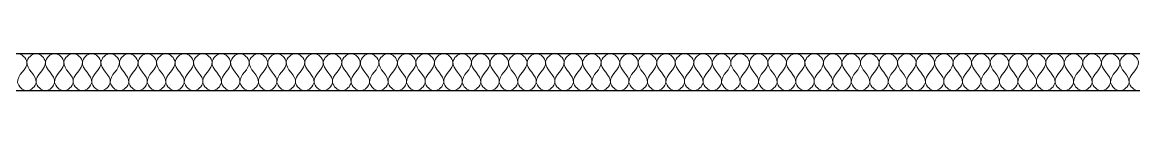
# Model space of a CAD drawing. Header units: metres. Extents: x 125 to 1179, y 511 to 749.
# Drawn here: x 158.39 to 191.77, y 604.8 to 605.92 of the extents above; entities that cross this region are included whole.
import ezdxf

# ---------------------------------------------------------------- set-up
doc = ezdxf.new("R2010")
doc.units = ezdxf.units.M
doc.layers.add('Text18', color=8, linetype='Continuous', lineweight=18)

msp = doc.modelspace()

# ---------------------------------------------------------------- linework, layer by layer
for p, q in [((140.186, 605.919), (339.062, 605.919)), ((140.186, 604.796), (339.062, 604.796))]:
    msp.add_line(p, q)
at = {"layer": 'Text18', "color": 0, "ltscale": 0.5}
for points, knots in [([(157.977, 605.658), (157.994, 605.778), (158.255, 606.039), (158.753, 605.543), (158.032, 605.16), (158.409, 604.796), (158.534, 604.796)], [2.217326, 2.217326, 2.217326, 2.217326, 2.553667, 2.890008, 3.49416, 3.830501, 3.830501, 3.830501, 3.830501]), ([(158.534, 605.658), (158.55, 605.778), (158.812, 606.039), (159.309, 605.543), (158.588, 605.16), (158.965, 604.796), (159.09, 604.796)], [2.217326, 2.217326, 2.217326, 2.217326, 2.553667, 2.890008, 3.49416, 3.830501, 3.830501, 3.830501, 3.830501]), ([(159.09, 605.658), (159.107, 605.778), (159.368, 606.039), (159.865, 605.543), (159.145, 605.16), (159.522, 604.796), (159.646, 604.796)], [2.217326, 2.217326, 2.217326, 2.217326, 2.553667, 2.890008, 3.49416, 3.830501, 3.830501, 3.830501, 3.830501]), ([(159.646, 605.658), (159.663, 605.778), (159.924, 606.039), (160.422, 605.543), (159.701, 605.16), (160.078, 604.796), (160.203, 604.796)], [2.217326, 2.217326, 2.217326, 2.217326, 2.553667, 2.890008, 3.49416, 3.830501, 3.830501, 3.830501, 3.830501]), ([(160.203, 605.658), (160.219, 605.778), (160.481, 606.039), (160.978, 605.543), (160.257, 605.16), (160.634, 604.796), (160.759, 604.796)], [2.217326, 2.217326, 2.217326, 2.217326, 2.553667, 2.890008, 3.49416, 3.830501, 3.830501, 3.830501, 3.830501]), ([(160.759, 605.658), (160.776, 605.778), (161.037, 606.039), (161.534, 605.543), (160.814, 605.16), (161.191, 604.796), (161.315, 604.796)], [2.217326, 2.217326, 2.217326, 2.217326, 2.553667, 2.890008, 3.49416, 3.830501, 3.830501, 3.830501, 3.830501]), ([(161.315, 605.658), (161.332, 605.778), (161.593, 606.039), (162.091, 605.543), (161.37, 605.16), (161.747, 604.796), (161.872, 604.796)], [2.217326, 2.217326, 2.217326, 2.217326, 2.553667, 2.890008, 3.49416, 3.830501, 3.830501, 3.830501, 3.830501]), ([(161.872, 605.658), (161.888, 605.778), (162.15, 606.039), (162.647, 605.543), (161.926, 605.16), (162.303, 604.796), (162.428, 604.796)], [2.217326, 2.217326, 2.217326, 2.217326, 2.553667, 2.890008, 3.49416, 3.830501, 3.830501, 3.830501, 3.830501]), ([(162.428, 605.658), (162.445, 605.778), (162.706, 606.039), (163.203, 605.543), (162.483, 605.16), (162.86, 604.796), (162.984, 604.796)], [2.217326, 2.217326, 2.217326, 2.217326, 2.553667, 2.890008, 3.49416, 3.830501, 3.830501, 3.830501, 3.830501]), ([(162.984, 605.658), (163.001, 605.778), (163.262, 606.039), (163.76, 605.543), (163.039, 605.16), (163.416, 604.796), (163.541, 604.796)], [2.217326, 2.217326, 2.217326, 2.217326, 2.553667, 2.890008, 3.49416, 3.830501, 3.830501, 3.830501, 3.830501]), ([(163.541, 605.658), (163.557, 605.778), (163.819, 606.039), (164.316, 605.543), (163.595, 605.16), (163.972, 604.796), (164.097, 604.796)], [2.217326, 2.217326, 2.217326, 2.217326, 2.553667, 2.890008, 3.49416, 3.830501, 3.830501, 3.830501, 3.830501]), ([(164.097, 605.658), (164.114, 605.778), (164.375, 606.039), (164.872, 605.543), (164.152, 605.16), (164.529, 604.796), (164.653, 604.796)], [2.217326, 2.217326, 2.217326, 2.217326, 2.553667, 2.890008, 3.49416, 3.830501, 3.830501, 3.830501, 3.830501]), ([(164.653, 605.658), (164.67, 605.778), (164.931, 606.039), (165.429, 605.543), (164.708, 605.16), (165.085, 604.796), (165.21, 604.796)], [2.217326, 2.217326, 2.217326, 2.217326, 2.553667, 2.890008, 3.49416, 3.830501, 3.830501, 3.830501, 3.830501]), ([(165.21, 605.658), (165.226, 605.778), (165.488, 606.039), (165.985, 605.543), (165.264, 605.16), (165.641, 604.796), (165.766, 604.796)], [2.217326, 2.217326, 2.217326, 2.217326, 2.553667, 2.890008, 3.49416, 3.830501, 3.830501, 3.830501, 3.830501]), ([(165.766, 605.658), (165.783, 605.778), (166.044, 606.039), (166.541, 605.543), (165.821, 605.16), (166.198, 604.796), (166.322, 604.796)], [2.217326, 2.217326, 2.217326, 2.217326, 2.553667, 2.890008, 3.49416, 3.830501, 3.830501, 3.830501, 3.830501]), ([(166.322, 605.658), (166.339, 605.778), (166.6, 606.039), (167.098, 605.543), (166.377, 605.16), (166.754, 604.796), (166.879, 604.796)], [2.217326, 2.217326, 2.217326, 2.217326, 2.553667, 2.890008, 3.49416, 3.830501, 3.830501, 3.830501, 3.830501]), ([(166.879, 605.658), (166.895, 605.778), (167.157, 606.039), (167.654, 605.543), (166.933, 605.16), (167.31, 604.796), (167.435, 604.796)], [2.217326, 2.217326, 2.217326, 2.217326, 2.553667, 2.890008, 3.49416, 3.830501, 3.830501, 3.830501, 3.830501]), ([(167.435, 605.658), (167.452, 605.778), (167.713, 606.039), (168.21, 605.543), (167.49, 605.16), (167.867, 604.796), (167.991, 604.796)], [2.217326, 2.217326, 2.217326, 2.217326, 2.553667, 2.890008, 3.49416, 3.830501, 3.830501, 3.830501, 3.830501]), ([(167.991, 605.658), (168.008, 605.778), (168.269, 606.039), (168.767, 605.543), (168.046, 605.16), (168.423, 604.796), (168.548, 604.796)], [2.217326, 2.217326, 2.217326, 2.217326, 2.553667, 2.890008, 3.49416, 3.830501, 3.830501, 3.830501, 3.830501]), ([(168.548, 605.658), (168.564, 605.778), (168.826, 606.039), (169.323, 605.543), (168.602, 605.16), (168.979, 604.796), (169.104, 604.796)], [2.217326, 2.217326, 2.217326, 2.217326, 2.553667, 2.890008, 3.49416, 3.830501, 3.830501, 3.830501, 3.830501]), ([(169.104, 605.658), (169.12, 605.778), (169.382, 606.039), (169.879, 605.543), (169.159, 605.16), (169.535, 604.796), (169.66, 604.796)], [2.217326, 2.217326, 2.217326, 2.217326, 2.553667, 2.890008, 3.49416, 3.830501, 3.830501, 3.830501, 3.830501]), ([(169.66, 605.658), (169.677, 605.778), (169.938, 606.039), (170.436, 605.543), (169.715, 605.16), (170.092, 604.796), (170.216, 604.796)], [2.217326, 2.217326, 2.217326, 2.217326, 2.553667, 2.890008, 3.49416, 3.830501, 3.830501, 3.830501, 3.830501]), ([(170.216, 605.658), (170.233, 605.778), (170.494, 606.039), (170.992, 605.543), (170.271, 605.16), (170.648, 604.796), (170.773, 604.796)], [2.217326, 2.217326, 2.217326, 2.217326, 2.553667, 2.890008, 3.49416, 3.830501, 3.830501, 3.830501, 3.830501]), ([(170.773, 605.658), (170.789, 605.778), (171.051, 606.039), (171.548, 605.543), (170.828, 605.16), (171.204, 604.796), (171.329, 604.796)], [2.217326, 2.217326, 2.217326, 2.217326, 2.553667, 2.890008, 3.49416, 3.830501, 3.830501, 3.830501, 3.830501]), ([(171.329, 605.658), (171.346, 605.778), (171.607, 606.039), (172.105, 605.543), (171.384, 605.16), (171.761, 604.796), (171.885, 604.796)], [2.217326, 2.217326, 2.217326, 2.217326, 2.553667, 2.890008, 3.49416, 3.830501, 3.830501, 3.830501, 3.830501]), ([(171.885, 605.658), (171.902, 605.778), (172.163, 606.039), (172.661, 605.543), (171.94, 605.16), (172.317, 604.796), (172.442, 604.796)], [2.217326, 2.217326, 2.217326, 2.217326, 2.553667, 2.890008, 3.49416, 3.830501, 3.830501, 3.830501, 3.830501]), ([(172.442, 605.658), (172.458, 605.778), (172.72, 606.039), (173.217, 605.543), (172.497, 605.16), (172.873, 604.796), (172.998, 604.796)], [2.217326, 2.217326, 2.217326, 2.217326, 2.553667, 2.890008, 3.49416, 3.830501, 3.830501, 3.830501, 3.830501]), ([(172.998, 605.658), (173.015, 605.778), (173.276, 606.039), (173.774, 605.543), (173.053, 605.16), (173.43, 604.796), (173.554, 604.796)], [2.217326, 2.217326, 2.217326, 2.217326, 2.553667, 2.890008, 3.49416, 3.830501, 3.830501, 3.830501, 3.830501]), ([(173.554, 605.658), (173.571, 605.778), (173.832, 606.039), (174.33, 605.543), (173.609, 605.16), (173.986, 604.796), (174.111, 604.796)], [2.217326, 2.217326, 2.217326, 2.217326, 2.553667, 2.890008, 3.49416, 3.830501, 3.830501, 3.830501, 3.830501]), ([(174.111, 605.658), (174.127, 605.778), (174.389, 606.039), (174.886, 605.543), (174.165, 605.16), (174.542, 604.796), (174.667, 604.796)], [2.217326, 2.217326, 2.217326, 2.217326, 2.553667, 2.890008, 3.49416, 3.830501, 3.830501, 3.830501, 3.830501]), ([(174.667, 605.658), (174.684, 605.778), (174.945, 606.039), (175.442, 605.543), (174.722, 605.16), (175.099, 604.796), (175.223, 604.796)], [2.217326, 2.217326, 2.217326, 2.217326, 2.553667, 2.890008, 3.49416, 3.830501, 3.830501, 3.830501, 3.830501]), ([(175.223, 605.658), (175.24, 605.778), (175.501, 606.039), (175.999, 605.543), (175.278, 605.16), (175.655, 604.796), (175.78, 604.796)], [2.217326, 2.217326, 2.217326, 2.217326, 2.553667, 2.890008, 3.49416, 3.830501, 3.830501, 3.830501, 3.830501]), ([(175.78, 605.658), (175.796, 605.778), (176.058, 606.039), (176.555, 605.543), (175.834, 605.16), (176.211, 604.796), (176.336, 604.796)], [2.217326, 2.217326, 2.217326, 2.217326, 2.553667, 2.890008, 3.49416, 3.830501, 3.830501, 3.830501, 3.830501]), ([(176.336, 605.658), (176.353, 605.778), (176.614, 606.039), (177.111, 605.543), (176.391, 605.16), (176.768, 604.796), (176.892, 604.796)], [2.217326, 2.217326, 2.217326, 2.217326, 2.553667, 2.890008, 3.49416, 3.830501, 3.830501, 3.830501, 3.830501]), ([(176.892, 605.658), (176.909, 605.778), (177.17, 606.039), (177.668, 605.543), (176.947, 605.16), (177.324, 604.796), (177.449, 604.796)], [2.217326, 2.217326, 2.217326, 2.217326, 2.553667, 2.890008, 3.49416, 3.830501, 3.830501, 3.830501, 3.830501]), ([(177.449, 605.658), (177.465, 605.778), (177.727, 606.039), (178.224, 605.543), (177.503, 605.16), (177.88, 604.796), (178.005, 604.796)], [2.217326, 2.217326, 2.217326, 2.217326, 2.553667, 2.890008, 3.49416, 3.830501, 3.830501, 3.830501, 3.830501]), ([(178.005, 605.658), (178.022, 605.778), (178.283, 606.039), (178.78, 605.543), (178.06, 605.16), (178.437, 604.796), (178.561, 604.796)], [2.217326, 2.217326, 2.217326, 2.217326, 2.553667, 2.890008, 3.49416, 3.830501, 3.830501, 3.830501, 3.830501]), ([(178.561, 605.658), (178.578, 605.778), (178.839, 606.039), (179.337, 605.543), (178.616, 605.16), (178.993, 604.796), (179.118, 604.796)], [2.217326, 2.217326, 2.217326, 2.217326, 2.553667, 2.890008, 3.49416, 3.830501, 3.830501, 3.830501, 3.830501]), ([(179.118, 605.658), (179.134, 605.778), (179.396, 606.039), (179.893, 605.543), (179.172, 605.16), (179.549, 604.796), (179.674, 604.796)], [2.217326, 2.217326, 2.217326, 2.217326, 2.553667, 2.890008, 3.49416, 3.830501, 3.830501, 3.830501, 3.830501]), ([(179.674, 605.658), (179.691, 605.778), (179.952, 606.039), (180.449, 605.543), (179.729, 605.16), (180.106, 604.796), (180.23, 604.796)], [2.217326, 2.217326, 2.217326, 2.217326, 2.553667, 2.890008, 3.49416, 3.830501, 3.830501, 3.830501, 3.830501]), ([(180.23, 605.658), (180.247, 605.778), (180.508, 606.039), (181.006, 605.543), (180.285, 605.16), (180.662, 604.796), (180.787, 604.796)], [2.217326, 2.217326, 2.217326, 2.217326, 2.553667, 2.890008, 3.49416, 3.830501, 3.830501, 3.830501, 3.830501]), ([(180.787, 605.658), (180.803, 605.778), (181.065, 606.039), (181.562, 605.543), (180.841, 605.16), (181.218, 604.796), (181.343, 604.796)], [2.217326, 2.217326, 2.217326, 2.217326, 2.553667, 2.890008, 3.49416, 3.830501, 3.830501, 3.830501, 3.830501]), ([(181.343, 605.658), (181.36, 605.778), (181.621, 606.039), (182.118, 605.543), (181.398, 605.16), (181.775, 604.796), (181.899, 604.796)], [2.217326, 2.217326, 2.217326, 2.217326, 2.553667, 2.890008, 3.49416, 3.830501, 3.830501, 3.830501, 3.830501]), ([(181.899, 605.658), (181.916, 605.778), (182.177, 606.039), (182.675, 605.543), (181.954, 605.16), (182.331, 604.796), (182.456, 604.796)], [2.217326, 2.217326, 2.217326, 2.217326, 2.553667, 2.890008, 3.49416, 3.830501, 3.830501, 3.830501, 3.830501]), ([(182.456, 605.658), (182.472, 605.778), (182.734, 606.039), (183.231, 605.543), (182.51, 605.16), (182.887, 604.796), (183.012, 604.796)], [2.217326, 2.217326, 2.217326, 2.217326, 2.553667, 2.890008, 3.49416, 3.830501, 3.830501, 3.830501, 3.830501]), ([(183.012, 605.658), (183.029, 605.778), (183.29, 606.039), (183.787, 605.543), (183.067, 605.16), (183.444, 604.796), (183.568, 604.796)], [2.217326, 2.217326, 2.217326, 2.217326, 2.553667, 2.890008, 3.49416, 3.830501, 3.830501, 3.830501, 3.830501]), ([(183.568, 605.658), (183.585, 605.778), (183.846, 606.039), (184.344, 605.543), (183.623, 605.16), (184, 604.796), (184.125, 604.796)], [2.217326, 2.217326, 2.217326, 2.217326, 2.553667, 2.890008, 3.49416, 3.830501, 3.830501, 3.830501, 3.830501]), ([(184.125, 605.658), (184.141, 605.778), (184.403, 606.039), (184.9, 605.543), (184.179, 605.16), (184.556, 604.796), (184.681, 604.796)], [2.217326, 2.217326, 2.217326, 2.217326, 2.553667, 2.890008, 3.49416, 3.830501, 3.830501, 3.830501, 3.830501]), ([(184.681, 605.658), (184.698, 605.778), (184.959, 606.039), (185.456, 605.543), (184.736, 605.16), (185.113, 604.796), (185.237, 604.796)], [2.217326, 2.217326, 2.217326, 2.217326, 2.553667, 2.890008, 3.49416, 3.830501, 3.830501, 3.830501, 3.830501]), ([(185.237, 605.658), (185.254, 605.778), (185.515, 606.039), (186.013, 605.543), (185.292, 605.16), (185.669, 604.796), (185.794, 604.796)], [2.217326, 2.217326, 2.217326, 2.217326, 2.553667, 2.890008, 3.49416, 3.830501, 3.830501, 3.830501, 3.830501]), ([(185.794, 605.658), (185.81, 605.778), (186.072, 606.039), (186.569, 605.543), (185.848, 605.16), (186.225, 604.796), (186.35, 604.796)], [2.217326, 2.217326, 2.217326, 2.217326, 2.553667, 2.890008, 3.49416, 3.830501, 3.830501, 3.830501, 3.830501]), ([(186.35, 605.658), (186.366, 605.778), (186.628, 606.039), (187.125, 605.543), (186.405, 605.16), (186.782, 604.796), (186.906, 604.796)], [2.217326, 2.217326, 2.217326, 2.217326, 2.553667, 2.890008, 3.49416, 3.830501, 3.830501, 3.830501, 3.830501]), ([(186.906, 605.658), (186.923, 605.778), (187.184, 606.039), (187.682, 605.543), (186.961, 605.16), (187.338, 604.796), (187.462, 604.796)], [2.217326, 2.217326, 2.217326, 2.217326, 2.553667, 2.890008, 3.49416, 3.830501, 3.830501, 3.830501, 3.830501]), ([(187.462, 605.658), (187.479, 605.778), (187.74, 606.039), (188.238, 605.543), (187.517, 605.16), (187.894, 604.796), (188.019, 604.796)], [2.217326, 2.217326, 2.217326, 2.217326, 2.553667, 2.890008, 3.49416, 3.830501, 3.830501, 3.830501, 3.830501]), ([(188.019, 605.658), (188.035, 605.778), (188.297, 606.039), (188.794, 605.543), (188.074, 605.16), (188.45, 604.796), (188.575, 604.796)], [2.217326, 2.217326, 2.217326, 2.217326, 2.553667, 2.890008, 3.49416, 3.830501, 3.830501, 3.830501, 3.830501]), ([(188.575, 605.658), (188.592, 605.778), (188.853, 606.039), (189.351, 605.543), (188.63, 605.16), (189.007, 604.796), (189.131, 604.796)], [2.217326, 2.217326, 2.217326, 2.217326, 2.553667, 2.890008, 3.49416, 3.830501, 3.830501, 3.830501, 3.830501]), ([(189.131, 605.658), (189.148, 605.778), (189.409, 606.039), (189.907, 605.543), (189.186, 605.16), (189.563, 604.796), (189.688, 604.796)], [2.217326, 2.217326, 2.217326, 2.217326, 2.553667, 2.890008, 3.49416, 3.830501, 3.830501, 3.830501, 3.830501]), ([(189.688, 605.658), (189.704, 605.778), (189.966, 606.039), (190.463, 605.543), (189.743, 605.16), (190.119, 604.796), (190.244, 604.796)], [2.217326, 2.217326, 2.217326, 2.217326, 2.553667, 2.890008, 3.49416, 3.830501, 3.830501, 3.830501, 3.830501]), ([(190.244, 605.658), (190.261, 605.778), (190.522, 606.039), (191.02, 605.543), (190.299, 605.16), (190.676, 604.796), (190.8, 604.796)], [2.217326, 2.217326, 2.217326, 2.217326, 2.553667, 2.890008, 3.49416, 3.830501, 3.830501, 3.830501, 3.830501]), ([(190.8, 605.658), (190.817, 605.778), (191.078, 606.039), (191.576, 605.543), (190.855, 605.16), (191.232, 604.796), (191.357, 604.796)], [2.217326, 2.217326, 2.217326, 2.217326, 2.553667, 2.890008, 3.49416, 3.830501, 3.830501, 3.830501, 3.830501]), ([(191.357, 605.658), (191.373, 605.778), (191.635, 606.039), (192.132, 605.543), (191.411, 605.16), (191.788, 604.796), (191.913, 604.796)], [2.217326, 2.217326, 2.217326, 2.217326, 2.553667, 2.890008, 3.49416, 3.830501, 3.830501, 3.830501, 3.830501]), ([(158.534, 604.796), (158.664, 604.797), (159.03, 605.159), (158.504, 605.442), (158.534, 605.658)], [1.2768335, 1.2768335, 1.2768335, 1.2768335, 1.6131741, 2.2173264, 2.2173264, 2.2173264, 2.2173264]), ([(159.09, 604.796), (159.221, 604.797), (159.586, 605.159), (159.06, 605.442), (159.09, 605.658)], [1.2768335, 1.2768335, 1.2768335, 1.2768335, 1.6131741, 2.2173264, 2.2173264, 2.2173264, 2.2173264]), ([(159.646, 604.796), (159.777, 604.797), (160.143, 605.159), (159.616, 605.442), (159.646, 605.658)], [1.2768335, 1.2768335, 1.2768335, 1.2768335, 1.6131741, 2.2173264, 2.2173264, 2.2173264, 2.2173264]), ([(160.203, 604.796), (160.333, 604.797), (160.699, 605.159), (160.173, 605.442), (160.203, 605.658)], [1.2768335, 1.2768335, 1.2768335, 1.2768335, 1.6131741, 2.2173264, 2.2173264, 2.2173264, 2.2173264]), ([(160.759, 604.796), (160.89, 604.797), (161.255, 605.159), (160.729, 605.442), (160.759, 605.658)], [1.2768335, 1.2768335, 1.2768335, 1.2768335, 1.6131741, 2.2173264, 2.2173264, 2.2173264, 2.2173264]), ([(161.315, 604.796), (161.446, 604.797), (161.812, 605.159), (161.285, 605.442), (161.315, 605.658)], [1.2768335, 1.2768335, 1.2768335, 1.2768335, 1.6131741, 2.2173264, 2.2173264, 2.2173264, 2.2173264]), ([(161.872, 604.796), (162.002, 604.797), (162.368, 605.159), (161.842, 605.442), (161.872, 605.658)], [1.2768335, 1.2768335, 1.2768335, 1.2768335, 1.6131741, 2.2173264, 2.2173264, 2.2173264, 2.2173264]), ([(162.428, 604.796), (162.559, 604.797), (162.924, 605.159), (162.398, 605.442), (162.428, 605.658)], [1.2768335, 1.2768335, 1.2768335, 1.2768335, 1.6131741, 2.2173264, 2.2173264, 2.2173264, 2.2173264]), ([(162.984, 604.796), (163.115, 604.797), (163.481, 605.159), (162.954, 605.442), (162.984, 605.658)], [1.2768335, 1.2768335, 1.2768335, 1.2768335, 1.6131741, 2.2173264, 2.2173264, 2.2173264, 2.2173264]), ([(163.541, 604.796), (163.671, 604.797), (164.037, 605.159), (163.511, 605.442), (163.541, 605.658)], [1.2768335, 1.2768335, 1.2768335, 1.2768335, 1.6131741, 2.2173264, 2.2173264, 2.2173264, 2.2173264]), ([(164.097, 604.796), (164.228, 604.797), (164.593, 605.159), (164.067, 605.442), (164.097, 605.658)], [1.2768335, 1.2768335, 1.2768335, 1.2768335, 1.6131741, 2.2173264, 2.2173264, 2.2173264, 2.2173264]), ([(164.653, 604.796), (164.784, 604.797), (165.15, 605.159), (164.623, 605.442), (164.653, 605.658)], [1.2768335, 1.2768335, 1.2768335, 1.2768335, 1.6131741, 2.2173264, 2.2173264, 2.2173264, 2.2173264]), ([(165.21, 604.796), (165.34, 604.797), (165.706, 605.159), (165.18, 605.442), (165.21, 605.658)], [1.2768335, 1.2768335, 1.2768335, 1.2768335, 1.6131741, 2.2173264, 2.2173264, 2.2173264, 2.2173264]), ([(165.766, 604.796), (165.897, 604.797), (166.262, 605.159), (165.736, 605.442), (165.766, 605.658)], [1.2768335, 1.2768335, 1.2768335, 1.2768335, 1.6131741, 2.2173264, 2.2173264, 2.2173264, 2.2173264]), ([(166.322, 604.796), (166.453, 604.797), (166.819, 605.159), (166.292, 605.442), (166.322, 605.658)], [1.2768335, 1.2768335, 1.2768335, 1.2768335, 1.6131741, 2.2173264, 2.2173264, 2.2173264, 2.2173264]), ([(166.879, 604.796), (167.009, 604.797), (167.375, 605.159), (166.849, 605.442), (166.879, 605.658)], [1.2768335, 1.2768335, 1.2768335, 1.2768335, 1.6131741, 2.2173264, 2.2173264, 2.2173264, 2.2173264]), ([(167.435, 604.796), (167.566, 604.797), (167.931, 605.159), (167.405, 605.442), (167.435, 605.658)], [1.2768335, 1.2768335, 1.2768335, 1.2768335, 1.6131741, 2.2173264, 2.2173264, 2.2173264, 2.2173264]), ([(167.991, 604.796), (168.122, 604.797), (168.488, 605.159), (167.961, 605.442), (167.991, 605.658)], [1.2768335, 1.2768335, 1.2768335, 1.2768335, 1.6131741, 2.2173264, 2.2173264, 2.2173264, 2.2173264]), ([(168.548, 604.796), (168.678, 604.797), (169.044, 605.159), (168.518, 605.442), (168.548, 605.658)], [1.2768335, 1.2768335, 1.2768335, 1.2768335, 1.6131741, 2.2173264, 2.2173264, 2.2173264, 2.2173264]), ([(169.104, 604.796), (169.235, 604.797), (169.6, 605.159), (169.074, 605.442), (169.104, 605.658)], [1.2768335, 1.2768335, 1.2768335, 1.2768335, 1.6131741, 2.2173264, 2.2173264, 2.2173264, 2.2173264]), ([(169.66, 604.796), (169.791, 604.797), (170.156, 605.159), (169.63, 605.442), (169.66, 605.658)], [1.2768335, 1.2768335, 1.2768335, 1.2768335, 1.6131741, 2.2173264, 2.2173264, 2.2173264, 2.2173264]), ([(170.216, 604.796), (170.347, 604.797), (170.713, 605.159), (170.187, 605.442), (170.216, 605.658)], [1.2768335, 1.2768335, 1.2768335, 1.2768335, 1.6131741, 2.2173264, 2.2173264, 2.2173264, 2.2173264]), ([(170.773, 604.796), (170.904, 604.797), (171.269, 605.159), (170.743, 605.442), (170.773, 605.658)], [1.2768335, 1.2768335, 1.2768335, 1.2768335, 1.6131741, 2.2173264, 2.2173264, 2.2173264, 2.2173264]), ([(171.329, 604.796), (171.46, 604.797), (171.825, 605.159), (171.299, 605.442), (171.329, 605.658)], [1.2768335, 1.2768335, 1.2768335, 1.2768335, 1.6131741, 2.2173264, 2.2173264, 2.2173264, 2.2173264]), ([(171.885, 604.796), (172.016, 604.797), (172.382, 605.159), (171.856, 605.442), (171.885, 605.658)], [1.2768335, 1.2768335, 1.2768335, 1.2768335, 1.6131741, 2.2173264, 2.2173264, 2.2173264, 2.2173264]), ([(172.442, 604.796), (172.573, 604.797), (172.938, 605.159), (172.412, 605.442), (172.442, 605.658)], [1.2768335, 1.2768335, 1.2768335, 1.2768335, 1.6131741, 2.2173264, 2.2173264, 2.2173264, 2.2173264]), ([(172.998, 604.796), (173.129, 604.797), (173.494, 605.159), (172.968, 605.442), (172.998, 605.658)], [1.2768335, 1.2768335, 1.2768335, 1.2768335, 1.6131741, 2.2173264, 2.2173264, 2.2173264, 2.2173264]), ([(173.554, 604.796), (173.685, 604.797), (174.051, 605.159), (173.525, 605.442), (173.554, 605.658)], [1.2768335, 1.2768335, 1.2768335, 1.2768335, 1.6131741, 2.2173264, 2.2173264, 2.2173264, 2.2173264]), ([(174.111, 604.796), (174.241, 604.797), (174.607, 605.159), (174.081, 605.442), (174.111, 605.658)], [1.2768335, 1.2768335, 1.2768335, 1.2768335, 1.6131741, 2.2173264, 2.2173264, 2.2173264, 2.2173264]), ([(174.667, 604.796), (174.798, 604.797), (175.163, 605.159), (174.637, 605.442), (174.667, 605.658)], [1.2768335, 1.2768335, 1.2768335, 1.2768335, 1.6131741, 2.2173264, 2.2173264, 2.2173264, 2.2173264]), ([(175.223, 604.796), (175.354, 604.797), (175.72, 605.159), (175.194, 605.442), (175.223, 605.658)], [1.2768335, 1.2768335, 1.2768335, 1.2768335, 1.6131741, 2.2173264, 2.2173264, 2.2173264, 2.2173264]), ([(175.78, 604.796), (175.91, 604.797), (176.276, 605.159), (175.75, 605.442), (175.78, 605.658)], [1.2768335, 1.2768335, 1.2768335, 1.2768335, 1.6131741, 2.2173264, 2.2173264, 2.2173264, 2.2173264]), ([(176.336, 604.796), (176.467, 604.797), (176.832, 605.159), (176.306, 605.442), (176.336, 605.658)], [1.2768335, 1.2768335, 1.2768335, 1.2768335, 1.6131741, 2.2173264, 2.2173264, 2.2173264, 2.2173264]), ([(176.892, 604.796), (177.023, 604.797), (177.389, 605.159), (176.862, 605.442), (176.892, 605.658)], [1.2768335, 1.2768335, 1.2768335, 1.2768335, 1.6131741, 2.2173264, 2.2173264, 2.2173264, 2.2173264]), ([(177.449, 604.796), (177.579, 604.797), (177.945, 605.159), (177.419, 605.442), (177.449, 605.658)], [1.2768335, 1.2768335, 1.2768335, 1.2768335, 1.6131741, 2.2173264, 2.2173264, 2.2173264, 2.2173264]), ([(178.005, 604.796), (178.136, 604.797), (178.501, 605.159), (177.975, 605.442), (178.005, 605.658)], [1.2768335, 1.2768335, 1.2768335, 1.2768335, 1.6131741, 2.2173264, 2.2173264, 2.2173264, 2.2173264]), ([(178.561, 604.796), (178.692, 604.797), (179.058, 605.159), (178.531, 605.442), (178.561, 605.658)], [1.2768335, 1.2768335, 1.2768335, 1.2768335, 1.6131741, 2.2173264, 2.2173264, 2.2173264, 2.2173264]), ([(179.118, 604.796), (179.248, 604.797), (179.614, 605.159), (179.088, 605.442), (179.118, 605.658)], [1.2768335, 1.2768335, 1.2768335, 1.2768335, 1.6131741, 2.2173264, 2.2173264, 2.2173264, 2.2173264]), ([(179.674, 604.796), (179.805, 604.797), (180.17, 605.159), (179.644, 605.442), (179.674, 605.658)], [1.2768335, 1.2768335, 1.2768335, 1.2768335, 1.6131741, 2.2173264, 2.2173264, 2.2173264, 2.2173264]), ([(180.23, 604.796), (180.361, 604.797), (180.727, 605.159), (180.2, 605.442), (180.23, 605.658)], [1.2768335, 1.2768335, 1.2768335, 1.2768335, 1.6131741, 2.2173264, 2.2173264, 2.2173264, 2.2173264]), ([(180.787, 604.796), (180.917, 604.797), (181.283, 605.159), (180.757, 605.442), (180.787, 605.658)], [1.2768335, 1.2768335, 1.2768335, 1.2768335, 1.6131741, 2.2173264, 2.2173264, 2.2173264, 2.2173264]), ([(181.343, 604.796), (181.474, 604.797), (181.839, 605.159), (181.313, 605.442), (181.343, 605.658)], [1.2768335, 1.2768335, 1.2768335, 1.2768335, 1.6131741, 2.2173264, 2.2173264, 2.2173264, 2.2173264]), ([(181.899, 604.796), (182.03, 604.797), (182.396, 605.159), (181.869, 605.442), (181.899, 605.658)], [1.2768335, 1.2768335, 1.2768335, 1.2768335, 1.6131741, 2.2173264, 2.2173264, 2.2173264, 2.2173264]), ([(182.456, 604.796), (182.586, 604.797), (182.952, 605.159), (182.426, 605.442), (182.456, 605.658)], [1.2768335, 1.2768335, 1.2768335, 1.2768335, 1.6131741, 2.2173264, 2.2173264, 2.2173264, 2.2173264]), ([(183.012, 604.796), (183.143, 604.797), (183.508, 605.159), (182.982, 605.442), (183.012, 605.658)], [1.2768335, 1.2768335, 1.2768335, 1.2768335, 1.6131741, 2.2173264, 2.2173264, 2.2173264, 2.2173264]), ([(183.568, 604.796), (183.699, 604.797), (184.065, 605.159), (183.538, 605.442), (183.568, 605.658)], [1.2768335, 1.2768335, 1.2768335, 1.2768335, 1.6131741, 2.2173264, 2.2173264, 2.2173264, 2.2173264]), ([(184.125, 604.796), (184.255, 604.797), (184.621, 605.159), (184.095, 605.442), (184.125, 605.658)], [1.2768335, 1.2768335, 1.2768335, 1.2768335, 1.6131741, 2.2173264, 2.2173264, 2.2173264, 2.2173264]), ([(184.681, 604.796), (184.812, 604.797), (185.177, 605.159), (184.651, 605.442), (184.681, 605.658)], [1.2768335, 1.2768335, 1.2768335, 1.2768335, 1.6131741, 2.2173264, 2.2173264, 2.2173264, 2.2173264]), ([(185.237, 604.796), (185.368, 604.797), (185.734, 605.159), (185.207, 605.442), (185.237, 605.658)], [1.2768335, 1.2768335, 1.2768335, 1.2768335, 1.6131741, 2.2173264, 2.2173264, 2.2173264, 2.2173264]), ([(185.794, 604.796), (185.924, 604.797), (186.29, 605.159), (185.764, 605.442), (185.794, 605.658)], [1.2768335, 1.2768335, 1.2768335, 1.2768335, 1.6131741, 2.2173264, 2.2173264, 2.2173264, 2.2173264]), ([(186.35, 604.796), (186.481, 604.797), (186.846, 605.159), (186.32, 605.442), (186.35, 605.658)], [1.2768335, 1.2768335, 1.2768335, 1.2768335, 1.6131741, 2.2173264, 2.2173264, 2.2173264, 2.2173264]), ([(186.906, 604.796), (187.037, 604.797), (187.402, 605.159), (186.876, 605.442), (186.906, 605.658)], [1.2768335, 1.2768335, 1.2768335, 1.2768335, 1.6131741, 2.2173264, 2.2173264, 2.2173264, 2.2173264]), ([(187.462, 604.796), (187.593, 604.797), (187.959, 605.159), (187.433, 605.442), (187.462, 605.658)], [1.2768335, 1.2768335, 1.2768335, 1.2768335, 1.6131741, 2.2173264, 2.2173264, 2.2173264, 2.2173264]), ([(188.019, 604.796), (188.15, 604.797), (188.515, 605.159), (187.989, 605.442), (188.019, 605.658)], [1.2768335, 1.2768335, 1.2768335, 1.2768335, 1.6131741, 2.2173264, 2.2173264, 2.2173264, 2.2173264]), ([(188.575, 604.796), (188.706, 604.797), (189.071, 605.159), (188.545, 605.442), (188.575, 605.658)], [1.2768335, 1.2768335, 1.2768335, 1.2768335, 1.6131741, 2.2173264, 2.2173264, 2.2173264, 2.2173264]), ([(189.131, 604.796), (189.262, 604.797), (189.628, 605.159), (189.102, 605.442), (189.131, 605.658)], [1.2768335, 1.2768335, 1.2768335, 1.2768335, 1.6131741, 2.2173264, 2.2173264, 2.2173264, 2.2173264]), ([(189.688, 604.796), (189.819, 604.797), (190.184, 605.159), (189.658, 605.442), (189.688, 605.658)], [1.2768335, 1.2768335, 1.2768335, 1.2768335, 1.6131741, 2.2173264, 2.2173264, 2.2173264, 2.2173264]), ([(190.244, 604.796), (190.375, 604.797), (190.74, 605.159), (190.214, 605.442), (190.244, 605.658)], [1.2768335, 1.2768335, 1.2768335, 1.2768335, 1.6131741, 2.2173264, 2.2173264, 2.2173264, 2.2173264]), ([(190.8, 604.796), (190.931, 604.797), (191.297, 605.159), (190.771, 605.442), (190.8, 605.658)], [1.2768335, 1.2768335, 1.2768335, 1.2768335, 1.6131741, 2.2173264, 2.2173264, 2.2173264, 2.2173264]), ([(191.357, 604.796), (191.487, 604.797), (191.853, 605.159), (191.327, 605.442), (191.357, 605.658)], [1.2768335, 1.2768335, 1.2768335, 1.2768335, 1.6131741, 2.2173264, 2.2173264, 2.2173264, 2.2173264])]:
    msp.add_open_spline(points, degree=3, knots=knots, dxfattribs=at)

doc.saveas('drawing.dxf')
